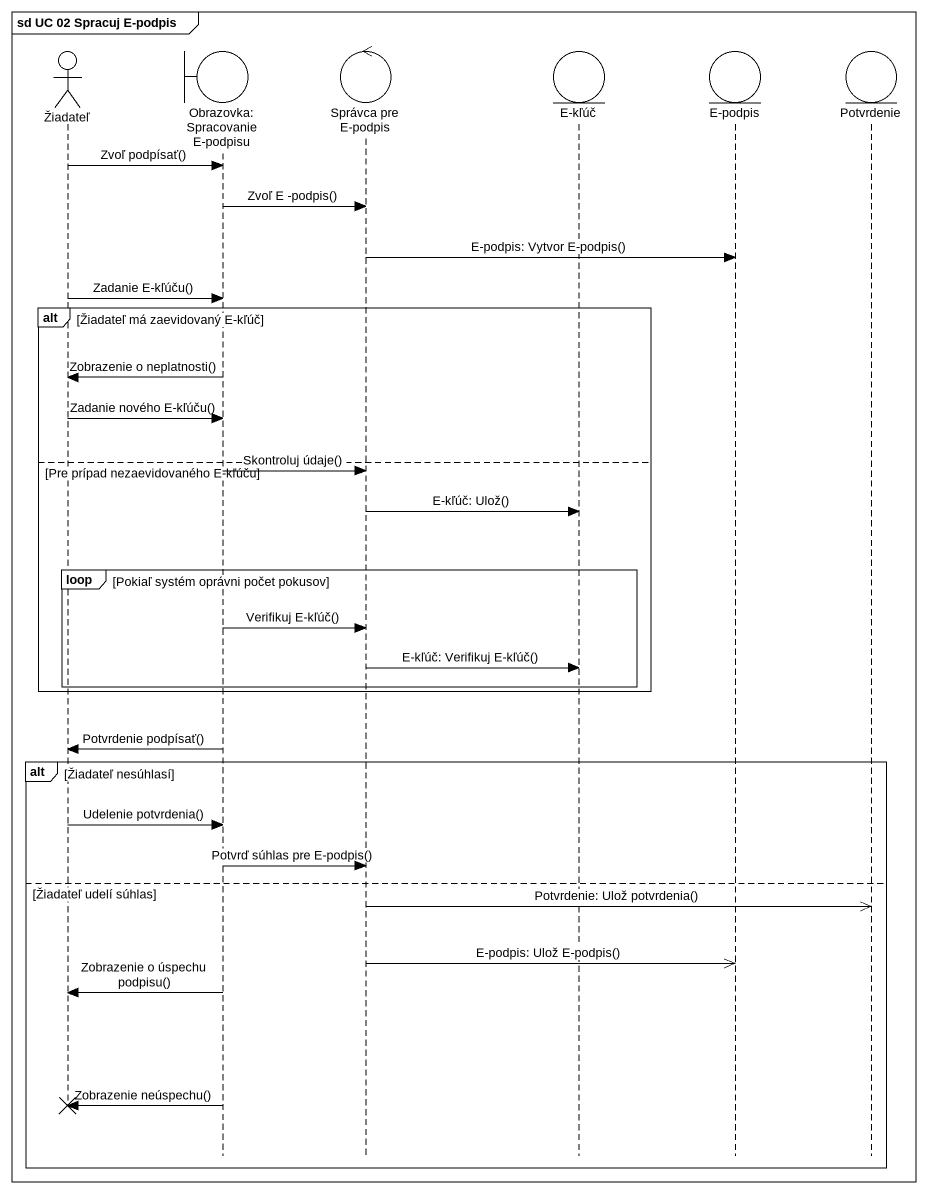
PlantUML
@startuml
mainframe sd UC 02 Spracuj E-podpis
hide footbox
actor Žiadateľ
boundary "Obrazovka: Spracovanie E-podpisu" as Obrazovka_Spracovanie_E
control "Správca pre E-podpis" as Správca_pre_E_podpis
entity "E-kľúč" as E_kľúč
entity "E-podpis" as E_podpis
entity Potvrdenie

Žiadateľ -> Obrazovka_Spracovanie_E : Zvoľ podpísať()
Obrazovka_Spracovanie_E -> Správca_pre_E_podpis : Zvoľ E -podpis()
Správca_pre_E_podpis -> E_podpis : E-podpis: Vytvor E-podpis()
Žiadateľ -> Obrazovka_Spracovanie_E : Zadanie E-kľúču()
alt Žiadateľ má zaevidovaný E-kľúč
  Obrazovka_Spracovanie_E -> Žiadateľ : Zobrazenie o neplatnosti()
  Žiadateľ -> Obrazovka_Spracovanie_E : Zadanie nového E-kľúču()
else Pre prípad nezaevidovaného E-kľúču
  Obrazovka_Spracovanie_E -> Správca_pre_E_podpis : Skontroluj údaje()
  Správca_pre_E_podpis -> E_kľúč : E-kľúč: Ulož()
  loop Pokiaľ systém oprávni počet pokusov
    Obrazovka_Spracovanie_E -> Správca_pre_E_podpis : Verifikuj E-kľúč()
    Správca_pre_E_podpis -> E_kľúč : E-kľúč: Verifikuj E-kľúč()
  end
end
Obrazovka_Spracovanie_E -> Žiadateľ : Potvrdenie podpísať()
alt Žiadateľ nesúhlasí
  Žiadateľ -> Obrazovka_Spracovanie_E : Udelenie potvrdenia()
  Obrazovka_Spracovanie_E -> Správca_pre_E_podpis : Potvrď súhlas pre E-podpis()
else Žiadateľ udelí súhlas
  Správca_pre_E_podpis ->> Potvrdenie : Potvrdenie: Ulož potvrdenia()
  Správca_pre_E_podpis ->> E_podpis : E-podpis: Ulož E-podpis()
  Obrazovka_Spracovanie_E -> Žiadateľ : Zobrazenie o úspechu podpisu()
  Obrazovka_Spracovanie_E -> Žiadateľ !! : Zobrazenie neúspechu()
end
@enduml
